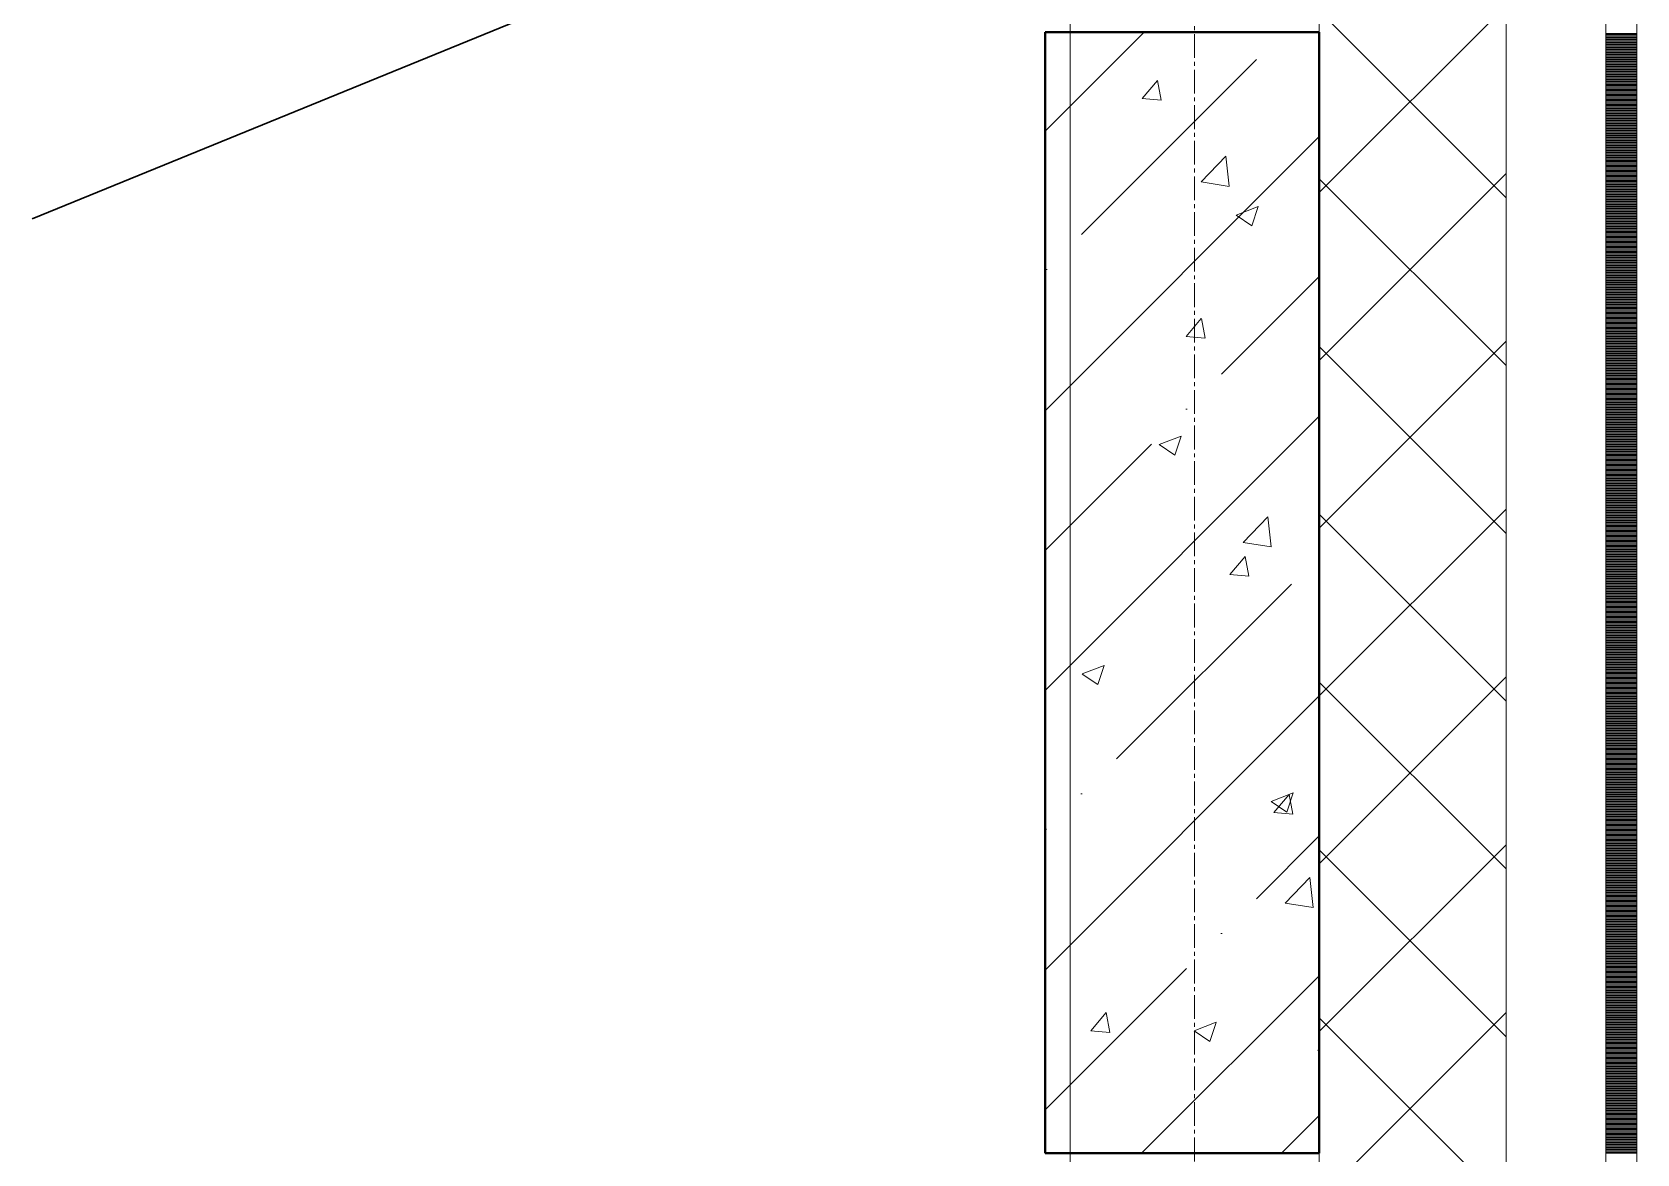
# Model space of a CAD drawing. Header units: millimetres. Extents: x -24360 to 609566, y -391049 to 148426.
# Drawn here: x 260712 to 262000, y -162300 to -161400 of the extents above; entities that cross this region are included whole.
import ezdxf

# ---------------------------------------------------------------- set-up
doc = ezdxf.new("R2010")
doc.units = ezdxf.units.MM
doc.linetypes.add('CENTER2', pattern=[28.575, 19.05, -3.175, 3.175, -3.175])
doc.linetypes.add('HIDDEN2', pattern=[4.7625, 3.175, -1.5875])
for name, color, linetype, lineweight in [('АР_Колонны', 70, 'Continuous', 30), ('АР_Стены ЖБ', 7, 'Continuous', 30), ('АР_Стены ПЕНОблок', 52, 'Continuous', 20), ('АР_Тонкая', 254, 'Continuous', 5), ('АР_Утеплитель', 31, 'Continuous', 0), ('АР_Штриховка', 8, 'Continuous', 0), ('осново', 7, 'Continuous', 30)]:
    doc.layers.add(name, color=color, linetype=linetype, lineweight=lineweight)
doc.layers.add('АР_Оси_РД_100', color=7, linetype='Continuous', lineweight=0, true_color=0x525252)

msp = doc.modelspace()

# ---------------------------------------------------------------- hatches: boundary and pattern name
at = {"layer": 'АР_Штриховка', "linetype": 'Continuous', "lineweight": 5, "true_color": 0x000000}
h = msp.add_hatch(dxfattribs=at)
h.set_pattern_fill('ANSI35', color=18, scale=25, style=0)
h.set_pattern_definition([(45, (241545, -219850), (-112.2532, 112.2532), []), (45, (241657.25, -219850), (-112.2532, 112.2532), [198.4375, -39.6875, 0, -39.6875])])
h.paths.add_polyline_path([(261525, -162300), (261745, -162300), (261745, -161400), (261525, -161400)], flags=0)

# ---------------------------------------------------------------- linework, layer by layer
at = {"layer": 'АР_Колонны', "color": 18, "linetype": 'HIDDEN2', "lineweight": 25, "true_color": 0x000000}
for p, q in [((261525, -161400), (261745, -161400)), ((261525, -162300), (261525, -161400)), ((261745, -161400), (261745, -162300)), ((261745, -162300), (261525, -162300))]:
    msp.add_line(p, q, dxfattribs=at)
at = {"layer": 'АР_Колонны', "color": 18, "linetype": 'Continuous', "lineweight": 30, "true_color": 0x000000}
for p, q in [((261745, -161400), (261525, -161400)), ((261525, -161400), (261525, -162300)), ((261745, -162300), (261745, -161400)), ((261525, -162300), (261745, -162300))]:
    msp.add_line(p, q, dxfattribs=at)
at = {"layer": 'АР_Оси_РД_100', "linetype": 'CENTER2'}
for q in [(261645, -155721.321), (261645, -158150)]:
    msp.add_line((261645, -167650), q, dxfattribs=at)
at = {"layer": 'АР_Стены ЖБ', "color": 18, "linetype": 'Continuous', "lineweight": 40, "true_color": 0x000000}
for p, q in [((261745, -161400), (261525, -161400)), ((261525, -161400), (261525, -162300)), ((261745, -162300), (261745, -161400)), ((261525, -162300), (261745, -162300))]:
    msp.add_line(p, q, dxfattribs=at)
at = {"layer": 'АР_Стены ПЕНОблок', "color": 18, "linetype": 'Continuous', "lineweight": 20, "true_color": 0x000000}
for p, q in [((261545, -158150), (261545, -168350)), ((261745, -168350), (261745, -158150))]:
    msp.add_line(p, q, dxfattribs=at)
at = {"layer": 'АР_Тонкая', "color": 18, "linetype": 'Continuous', "lineweight": 5, "true_color": 0x000000}
for p, q in [((261895, -158150), (261895, -168350)), ((261975, -168350), (261975, -158150)), ((261975, -158150), (261975, -168350)), ((262000, -168350), (262000, -158150))]:
    msp.add_line(p, q, dxfattribs=at)
at = {"layer": 'АР_Утеплитель', "color": 18, "linetype": 'Continuous', "lineweight": 0, "true_color": 0x000000}
for p, q in [((261745, -158150), (261745, -168350)), ((261895, -168350), (261895, -158150))]:
    msp.add_line(p, q, dxfattribs=at)
at = {"layer": 'АР_Штриховка', "color": 18, "linetype": 'Continuous', "lineweight": 0, "true_color": 0x000000}
for p, q in [((261745, -161528.813), (261895, -161378.813)), ((261895, -161532.956), (261745, -161382.956)), ((261975, -161401), (262000, -161401)), ((261975, -161402), (262000, -161402)), ((261975, -161403), (262000, -161403)), ((261975, -161404), (262000, -161404)), ((261975, -161405), (262000, -161405)), ((261975, -161406), (262000, -161406)), ((261975, -161407), (262000, -161407)), ((261975, -161408), (262000, -161408)), ((261975, -161409), (262000, -161409)), ((261975, -161410), (262000, -161410)), ((261975, -161411), (262000, -161411)), ((261975, -161412), (262000, -161412)), ((261975, -161413), (262000, -161413)), ((261975, -161414), (262000, -161414)), ((261975, -161415), (262000, -161415)), ((261975, -161416), (262000, -161416)), ((261975, -161417), (262000, -161417)), ((261975, -161418), (262000, -161418)), ((261975, -161419), (262000, -161419)), ((261975, -161420), (262000, -161420)), ((261975, -161421), (262000, -161421)), ((261975, -161422), (262000, -161422)), ((261975, -161423), (262000, -161423)), ((261975, -161424), (262000, -161424)), ((261975, -161425), (262000, -161425)), ((261975, -161426), (262000, -161426)), ((261975, -161427), (262000, -161427)), ((261975, -161428), (262000, -161428)), ((261975, -161429), (262000, -161429)), ((261975, -161430), (262000, -161430)), ((261975, -161431), (262000, -161431)), ((261975, -161432), (262000, -161432)), ((261975, -161433), (262000, -161433)), ((261975, -161434), (262000, -161434)), ((261975, -161435), (262000, -161435)), ((261602.868, -161453.332), (261615.113, -161438.739)), ((261618.132, -161454.647), (261615.195, -161438.725)), ((261975, -161436), (262000, -161436)), ((261975, -161437), (262000, -161437)), ((261975, -161438), (262000, -161438)), ((261975, -161439), (262000, -161439)), ((261975, -161440), (262000, -161440)), ((261975, -161441), (262000, -161441)), ((261975, -161442), (262000, -161442)), ((261975, -161443), (262000, -161443)), ((261975, -161444), (262000, -161444)), ((261975, -161445), (262000, -161445)), ((261975, -161446), (262000, -161446)), ((261975, -161447), (262000, -161447)), ((261975, -161448), (262000, -161448)), ((261602.868, -161453.333), (261618.05, -161454.662)), ((261975, -161449), (262000, -161449)), ((261975, -161450), (262000, -161450)), ((261975, -161451), (262000, -161451)), ((261975, -161452), (262000, -161452)), ((261975, -161453), (262000, -161453)), ((261975, -161454), (262000, -161454)), ((261975, -161455), (262000, -161455)), ((261975, -161456), (262000, -161456)), ((261975, -161457), (262000, -161457)), ((261975, -161458), (262000, -161458)), ((261975, -161459), (262000, -161459)), ((261975, -161460), (262000, -161460)), ((261975, -161461), (262000, -161461)), ((261975, -161462), (262000, -161462)), ((261975, -161463), (262000, -161463)), ((261975, -161464), (262000, -161464)), ((261975, -161465), (262000, -161465)), ((261975, -161466), (262000, -161466)), ((261975, -161467), (262000, -161467)), ((261975, -161468), (262000, -161468)), ((261975, -161469), (262000, -161469)), ((261975, -161470), (262000, -161470)), ((261975, -161471), (262000, -161471)), ((261975, -161472), (262000, -161472)), ((261975, -161473), (262000, -161473)), ((261975, -161474), (262000, -161474)), ((261975, -161475), (262000, -161475)), ((261975, -161476), (262000, -161476)), ((261975, -161477), (262000, -161477)), ((261975, -161478), (262000, -161478)), ((261975, -161479), (262000, -161479)), ((261975, -161480), (262000, -161480)), ((261975, -161481), (262000, -161481)), ((261975, -161482), (262000, -161482)), ((261975, -161483), (262000, -161483)), ((261975, -161484), (262000, -161484)), ((261975, -161485), (262000, -161485)), ((261975, -161486), (262000, -161486)), ((261975, -161487), (262000, -161487)), ((261650.203, -161520.289), (261669.987, -161499.67)), ((261672.816, -161523.79), (261670.01, -161499.668)), ((261975, -161488), (262000, -161488)), ((261975, -161489), (262000, -161489)), ((261975, -161490), (262000, -161490)), ((261975, -161491), (262000, -161491)), ((261975, -161492), (262000, -161492)), ((261975, -161493), (262000, -161493)), ((261975, -161494), (262000, -161494)), ((261975, -161495), (262000, -161495)), ((261975, -161496), (262000, -161496)), ((261975, -161497), (262000, -161497)), ((261975, -161498), (262000, -161498)), ((261975, -161499), (262000, -161499)), ((261975, -161500), (262000, -161500)), ((261975, -161501), (262000, -161501)), ((261975, -161502), (262000, -161502)), ((261975, -161503), (262000, -161503)), ((261975, -161504), (262000, -161504)), ((261975, -161505), (262000, -161505)), ((261975, -161506), (262000, -161506)), ((261975, -161507), (262000, -161507)), ((261975, -161508), (262000, -161508)), ((261975, -161509), (262000, -161509)), ((261975, -161510), (262000, -161510)), ((261975, -161511), (262000, -161511)), ((261975, -161512), (262000, -161512)), ((261975, -161513), (262000, -161513)), ((261650.22, -161520.325), (261672.81, -161523.829)), ((261745, -161663.517), (261895, -161513.517)), ((261895, -161667.66), (261745, -161517.66)), ((261975, -161514), (262000, -161514)), ((261975, -161515), (262000, -161515)), ((261975, -161516), (262000, -161516)), ((261975, -161517), (262000, -161517)), ((261975, -161518), (262000, -161518)), ((261975, -161519), (262000, -161519)), ((261975, -161520), (262000, -161520)), ((261975, -161521), (262000, -161521)), ((261975, -161522), (262000, -161522)), ((261975, -161523), (262000, -161523)), ((261975, -161524), (262000, -161524)), ((261975, -161525), (262000, -161525)), ((261975, -161526), (262000, -161526)), ((261975, -161527), (262000, -161527)), ((261975, -161528), (262000, -161528)), ((261975, -161529), (262000, -161529)), ((261975, -161530), (262000, -161530)), ((261975, -161531), (262000, -161531)), ((261975, -161532), (262000, -161532)), ((261975, -161533), (262000, -161533)), ((261975, -161534), (262000, -161534)), ((261975, -161535), (262000, -161535)), ((261975, -161536), (262000, -161536)), ((261975, -161537), (262000, -161537)), ((261975, -161538), (262000, -161538)), ((261678.288, -161546.922), (261690.923, -161555.444)), ((261678.309, -161546.876), (261696.094, -161540.049)), ((261690.927, -161555.446), (261696.077, -161540.097)), ((261975, -161539), (262000, -161539)), ((261975, -161540), (262000, -161540)), ((261975, -161541), (262000, -161541)), ((261975, -161542), (262000, -161542)), ((261975, -161543), (262000, -161543)), ((261975, -161544), (262000, -161544)), ((261975, -161545), (262000, -161545)), ((261975, -161546), (262000, -161546)), ((261975, -161547), (262000, -161547)), ((261975, -161548), (262000, -161548)), ((261975, -161549), (262000, -161549)), ((261975, -161550), (262000, -161550)), ((261975, -161551), (262000, -161551)), ((261975, -161552), (262000, -161552)), ((261975, -161553), (262000, -161553)), ((261975, -161554), (262000, -161554)), ((261975, -161555), (262000, -161555)), ((261975, -161556), (262000, -161556)), ((261975, -161557), (262000, -161557)), ((261975, -161558), (262000, -161558)), ((261975, -161559), (262000, -161559)), ((261975, -161560), (262000, -161560)), ((261975, -161561), (262000, -161561)), ((261975, -161562), (262000, -161562)), ((261975, -161563), (262000, -161563)), ((261975, -161564), (262000, -161564)), ((261975, -161565), (262000, -161565)), ((261975, -161566), (262000, -161566)), ((261975, -161567), (262000, -161567)), ((261975, -161568), (262000, -161568)), ((261975, -161569), (262000, -161569)), ((261975, -161570), (262000, -161570)), ((261975, -161571), (262000, -161571)), ((261975, -161572), (262000, -161572)), ((261975, -161573), (262000, -161573)), ((261975, -161574), (262000, -161574)), ((261975, -161575), (262000, -161575)), ((261975, -161576), (262000, -161576)), ((261975, -161577), (262000, -161577)), ((261975, -161578), (262000, -161578)), ((261975, -161579), (262000, -161579)), ((261975, -161580), (262000, -161580)), ((261975, -161581), (262000, -161581)), ((261975, -161582), (262000, -161582)), ((261975, -161583), (262000, -161583)), ((261975, -161584), (262000, -161584)), ((261975, -161585), (262000, -161585)), ((261975, -161586), (262000, -161586)), ((261975, -161587), (262000, -161587)), ((261975, -161588), (262000, -161588)), ((261975, -161589), (262000, -161589)), ((261975, -161590), (262000, -161590)), ((261975, -161591), (262000, -161591)), ((261975, -161592), (262000, -161592)), ((261975, -161593), (262000, -161593)), ((261975, -161594), (262000, -161594)), ((261975, -161595), (262000, -161595)), ((261975, -161596), (262000, -161596)), ((261975, -161597), (262000, -161597)), ((261975, -161598), (262000, -161598)), ((261975, -161599), (262000, -161599)), ((261975, -161600), (262000, -161600)), ((261975, -161601), (262000, -161601)), ((261975, -161602), (262000, -161602)), ((261975, -161603), (262000, -161603)), ((261975, -161604), (262000, -161604)), ((261975, -161605), (262000, -161605)), ((261975, -161606), (262000, -161606)), ((261975, -161607), (262000, -161607)), ((261975, -161608), (262000, -161608)), ((261975, -161609), (262000, -161609)), ((261975, -161610), (262000, -161610)), ((261975, -161611), (262000, -161611)), ((261975, -161612), (262000, -161612)), ((261975, -161613), (262000, -161613)), ((261975, -161614), (262000, -161614)), ((261975, -161615), (262000, -161615)), ((261975, -161616), (262000, -161616)), ((261975, -161617), (262000, -161617)), ((261975, -161618), (262000, -161618)), ((261975, -161619), (262000, -161619)), ((261975, -161620), (262000, -161620)), ((261975, -161621), (262000, -161621)), ((261975, -161622), (262000, -161622)), ((261975, -161623), (262000, -161623)), ((261975, -161624), (262000, -161624)), ((261975, -161625), (262000, -161625)), ((261975, -161626), (262000, -161626)), ((261975, -161627), (262000, -161627)), ((261975, -161628), (262000, -161628)), ((261975, -161629), (262000, -161629)), ((261638.112, -161644.389), (261650.357, -161629.796)), ((261653.375, -161645.704), (261650.438, -161629.782)), ((261975, -161630), (262000, -161630)), ((261975, -161631), (262000, -161631)), ((261975, -161632), (262000, -161632)), ((261975, -161633), (262000, -161633)), ((261975, -161634), (262000, -161634)), ((261975, -161635), (262000, -161635)), ((261975, -161636), (262000, -161636)), ((261975, -161637), (262000, -161637)), ((261975, -161638), (262000, -161638)), ((261975, -161639), (262000, -161639)), ((261975, -161640), (262000, -161640)), ((261975, -161641), (262000, -161641)), ((261638.112, -161644.39), (261653.294, -161645.719)), ((261745, -161798.22), (261895, -161648.22)), ((261895, -161802.364), (261745, -161652.364)), ((261975, -161642), (262000, -161642)), ((261975, -161643), (262000, -161643)), ((261975, -161644), (262000, -161644)), ((261975, -161645), (262000, -161645)), ((261975, -161646), (262000, -161646)), ((261975, -161647), (262000, -161647)), ((261975, -161648), (262000, -161648)), ((261975, -161649), (262000, -161649)), ((261975, -161650), (262000, -161650)), ((261975, -161651), (262000, -161651)), ((261975, -161652), (262000, -161652)), ((261975, -161653), (262000, -161653)), ((261975, -161654), (262000, -161654)), ((261975, -161655), (262000, -161655)), ((261975, -161656), (262000, -161656)), ((261975, -161657), (262000, -161657)), ((261975, -161658), (262000, -161658)), ((261975, -161659), (262000, -161659)), ((261975, -161660), (262000, -161660)), ((261975, -161661), (262000, -161661)), ((261975, -161662), (262000, -161662)), ((261975, -161663), (262000, -161663)), ((261975, -161664), (262000, -161664)), ((261975, -161665), (262000, -161665)), ((261975, -161666), (262000, -161666)), ((261975, -161667), (262000, -161667)), ((261975, -161668), (262000, -161668)), ((261975, -161669), (262000, -161669)), ((261975, -161670), (262000, -161670)), ((261975, -161671), (262000, -161671)), ((261975, -161672), (262000, -161672)), ((261975, -161673), (262000, -161673)), ((261975, -161674), (262000, -161674)), ((261975, -161675), (262000, -161675)), ((261975, -161676), (262000, -161676)), ((261975, -161677), (262000, -161677)), ((261975, -161678), (262000, -161678)), ((261975, -161679), (262000, -161679)), ((261975, -161680), (262000, -161680)), ((261975, -161681), (262000, -161681)), ((261975, -161682), (262000, -161682)), ((261975, -161683), (262000, -161683)), ((261975, -161684), (262000, -161684)), ((261975, -161685), (262000, -161685)), ((261975, -161686), (262000, -161686)), ((261975, -161687), (262000, -161687)), ((261975, -161688), (262000, -161688)), ((261975, -161689), (262000, -161689)), ((261975, -161690), (262000, -161690)), ((261975, -161691), (262000, -161691)), ((261975, -161692), (262000, -161692)), ((261975, -161693), (262000, -161693)), ((261975, -161694), (262000, -161694)), ((261975, -161695), (262000, -161695)), ((261975, -161696), (262000, -161696)), ((261975, -161697), (262000, -161697)), ((261975, -161698), (262000, -161698)), ((261975, -161699), (262000, -161699)), ((261975, -161700), (262000, -161700)), ((261975, -161701), (262000, -161701)), ((261975, -161702), (262000, -161702)), ((261975, -161703), (262000, -161703)), ((261975, -161704), (262000, -161704)), ((261975, -161705), (262000, -161705)), ((261975, -161706), (262000, -161706)), ((261975, -161707), (262000, -161707)), ((261975, -161708), (262000, -161708)), ((261975, -161709), (262000, -161709)), ((261975, -161710), (262000, -161710)), ((261975, -161711), (262000, -161711)), ((261975, -161712), (262000, -161712)), ((261975, -161713), (262000, -161713)), ((261975, -161714), (262000, -161714)), ((261975, -161715), (262000, -161715)), ((261975, -161716), (262000, -161716)), ((261975, -161717), (262000, -161717)), ((261975, -161718), (262000, -161718)), ((261975, -161719), (262000, -161719)), ((261616.486, -161731.11), (261629.121, -161739.632)), ((261616.507, -161731.064), (261634.292, -161724.237)), ((261629.125, -161739.634), (261634.275, -161724.285)), ((261975, -161720), (262000, -161720)), ((261975, -161721), (262000, -161721)), ((261975, -161722), (262000, -161722)), ((261975, -161723), (262000, -161723)), ((261975, -161724), (262000, -161724)), ((261975, -161725), (262000, -161725)), ((261975, -161726), (262000, -161726)), ((261975, -161727), (262000, -161727)), ((261975, -161728), (262000, -161728)), ((261975, -161729), (262000, -161729)), ((261975, -161730), (262000, -161730)), ((261975, -161731), (262000, -161731)), ((261975, -161732), (262000, -161732)), ((261975, -161733), (262000, -161733)), ((261975, -161734), (262000, -161734)), ((261975, -161735), (262000, -161735)), ((261975, -161736), (262000, -161736)), ((261975, -161737), (262000, -161737)), ((261975, -161738), (262000, -161738)), ((261975, -161739), (262000, -161739)), ((261975, -161740), (262000, -161740)), ((261975, -161741), (262000, -161741)), ((261975, -161742), (262000, -161742)), ((261975, -161743), (262000, -161743)), ((261975, -161744), (262000, -161744)), ((261975, -161745), (262000, -161745)), ((261975, -161746), (262000, -161746)), ((261975, -161747), (262000, -161747)), ((261975, -161748), (262000, -161748)), ((261975, -161749), (262000, -161749)), ((261975, -161750), (262000, -161750)), ((261975, -161751), (262000, -161751)), ((261975, -161752), (262000, -161752)), ((261975, -161753), (262000, -161753)), ((261975, -161754), (262000, -161754)), ((261975, -161755), (262000, -161755)), ((261975, -161756), (262000, -161756)), ((261975, -161757), (262000, -161757)), ((261975, -161758), (262000, -161758)), ((261975, -161759), (262000, -161759)), ((261975, -161760), (262000, -161760)), ((261975, -161761), (262000, -161761)), ((261975, -161762), (262000, -161762)), ((261975, -161763), (262000, -161763)), ((261975, -161764), (262000, -161764)), ((261975, -161765), (262000, -161765)), ((261975, -161766), (262000, -161766)), ((261975, -161767), (262000, -161767)), ((261975, -161768), (262000, -161768)), ((261975, -161769), (262000, -161769)), ((261975, -161770), (262000, -161770)), ((261745, -161932.924), (261895, -161782.924)), ((261975, -161771), (262000, -161771)), ((261975, -161772), (262000, -161772)), ((261975, -161773), (262000, -161773)), ((261975, -161774), (262000, -161774)), ((261975, -161775), (262000, -161775)), ((261975, -161776), (262000, -161776)), ((261975, -161777), (262000, -161777)), ((261975, -161778), (262000, -161778)), ((261975, -161779), (262000, -161779)), ((261975, -161780), (262000, -161780)), ((261975, -161781), (262000, -161781)), ((261975, -161782), (262000, -161782)), ((261975, -161783), (262000, -161783)), ((261683.878, -161809.758), (261703.662, -161789.139)), ((261706.491, -161813.259), (261703.685, -161789.136)), ((261895, -161937.068), (261745, -161787.068)), ((261975, -161784), (262000, -161784)), ((261975, -161785), (262000, -161785)), ((261975, -161786), (262000, -161786)), ((261975, -161787), (262000, -161787)), ((261975, -161788), (262000, -161788)), ((261975, -161789), (262000, -161789)), ((261975, -161790), (262000, -161790)), ((261975, -161791), (262000, -161791)), ((261975, -161792), (262000, -161792)), ((261975, -161793), (262000, -161793)), ((261975, -161794), (262000, -161794)), ((261975, -161795), (262000, -161795)), ((261975, -161796), (262000, -161796)), ((261975, -161797), (262000, -161797)), ((261975, -161798), (262000, -161798)), ((261975, -161799), (262000, -161799)), ((261975, -161800), (262000, -161800)), ((261975, -161801), (262000, -161801)), ((261975, -161802), (262000, -161802)), ((261975, -161803), (262000, -161803)), ((261975, -161804), (262000, -161804)), ((261975, -161805), (262000, -161805)), ((261975, -161806), (262000, -161806)), ((261975, -161807), (262000, -161807)), ((261975, -161808), (262000, -161808)), ((261975, -161809), (262000, -161809)), ((261673.355, -161835.446), (261685.6, -161820.853)), ((261683.895, -161809.793), (261706.485, -161813.297)), ((261688.618, -161836.76), (261685.681, -161820.839)), ((261975, -161810), (262000, -161810)), ((261975, -161811), (262000, -161811)), ((261975, -161812), (262000, -161812)), ((261975, -161813), (262000, -161813)), ((261975, -161814), (262000, -161814)), ((261975, -161815), (262000, -161815)), ((261975, -161816), (262000, -161816)), ((261975, -161817), (262000, -161817)), ((261975, -161818), (262000, -161818)), ((261975, -161819), (262000, -161819)), ((261975, -161820), (262000, -161820)), ((261975, -161821), (262000, -161821)), ((261975, -161822), (262000, -161822)), ((261975, -161823), (262000, -161823)), ((261975, -161824), (262000, -161824)), ((261975, -161825), (262000, -161825)), ((261975, -161826), (262000, -161826)), ((261975, -161827), (262000, -161827)), ((261975, -161828), (262000, -161828)), ((261975, -161829), (262000, -161829)), ((261975, -161830), (262000, -161830)), ((261975, -161831), (262000, -161831)), ((261975, -161832), (262000, -161832)), ((261975, -161833), (262000, -161833)), ((261975, -161834), (262000, -161834)), ((261975, -161835), (262000, -161835)), ((261673.355, -161835.447), (261688.537, -161836.775)), ((261975, -161836), (262000, -161836)), ((261975, -161837), (262000, -161837)), ((261975, -161838), (262000, -161838)), ((261975, -161839), (262000, -161839)), ((261975, -161840), (262000, -161840)), ((261975, -161841), (262000, -161841)), ((261975, -161842), (262000, -161842)), ((261975, -161843), (262000, -161843)), ((261975, -161844), (262000, -161844)), ((261975, -161845), (262000, -161845)), ((261975, -161846), (262000, -161846)), ((261975, -161847), (262000, -161847)), ((261975, -161848), (262000, -161848)), ((261975, -161849), (262000, -161849)), ((261975, -161850), (262000, -161850)), ((261975, -161851), (262000, -161851)), ((261975, -161852), (262000, -161852)), ((261975, -161853), (262000, -161853)), ((261975, -161854), (262000, -161854)), ((261975, -161855), (262000, -161855)), ((261975, -161856), (262000, -161856)), ((261975, -161857), (262000, -161857)), ((261975, -161858), (262000, -161858)), ((261975, -161859), (262000, -161859)), ((261975, -161860), (262000, -161860)), ((261975, -161861), (262000, -161861)), ((261975, -161862), (262000, -161862)), ((261975, -161863), (262000, -161863)), ((261975, -161864), (262000, -161864)), ((261975, -161865), (262000, -161865)), ((261975, -161866), (262000, -161866)), ((261975, -161867), (262000, -161867)), ((261975, -161868), (262000, -161868)), ((261975, -161869), (262000, -161869)), ((261975, -161870), (262000, -161870)), ((261975, -161871), (262000, -161871)), ((261975, -161872), (262000, -161872)), ((261975, -161873), (262000, -161873)), ((261975, -161874), (262000, -161874)), ((261975, -161875), (262000, -161875)), ((261975, -161876), (262000, -161876)), ((261975, -161877), (262000, -161877)), ((261975, -161878), (262000, -161878)), ((261975, -161879), (262000, -161879)), ((261975, -161880), (262000, -161880)), ((261975, -161881), (262000, -161881)), ((261975, -161882), (262000, -161882)), ((261975, -161883), (262000, -161883)), ((261975, -161884), (262000, -161884)), ((261975, -161885), (262000, -161885)), ((261975, -161886), (262000, -161886)), ((261975, -161887), (262000, -161887)), ((261975, -161888), (262000, -161888)), ((261975, -161889), (262000, -161889)), ((261975, -161890), (262000, -161890)), ((261975, -161891), (262000, -161891)), ((261975, -161892), (262000, -161892)), ((261975, -161893), (262000, -161893)), ((261975, -161894), (262000, -161894)), ((261975, -161895), (262000, -161895)), ((261975, -161896), (262000, -161896)), ((261975, -161897), (262000, -161897)), ((261975, -161898), (262000, -161898)), ((261975, -161899), (262000, -161899)), ((261554.705, -161915.252), (261572.49, -161908.425)), ((261567.323, -161923.822), (261572.473, -161908.473)), ((261975, -161900), (262000, -161900)), ((261975, -161901), (262000, -161901)), ((261975, -161902), (262000, -161902)), ((261975, -161903), (262000, -161903)), ((261975, -161904), (262000, -161904)), ((261975, -161905), (262000, -161905)), ((261975, -161906), (262000, -161906)), ((261975, -161907), (262000, -161907)), ((261975, -161908), (262000, -161908)), ((261975, -161909), (262000, -161909)), ((261975, -161910), (262000, -161910)), ((261975, -161911), (262000, -161911)), ((261975, -161912), (262000, -161912)), ((261554.684, -161915.298), (261567.319, -161923.82)), ((261745, -162067.628), (261895, -161917.628)), ((261895, -162071.772), (261745, -161921.772)), ((261975, -161913), (262000, -161913)), ((261975, -161914), (262000, -161914)), ((261975, -161915), (262000, -161915)), ((261975, -161916), (262000, -161916)), ((261975, -161917), (262000, -161917)), ((261975, -161918), (262000, -161918)), ((261975, -161919), (262000, -161919)), ((261975, -161920), (262000, -161920)), ((261975, -161921), (262000, -161921)), ((261975, -161922), (262000, -161922)), ((261975, -161923), (262000, -161923)), ((261975, -161924), (262000, -161924)), ((261975, -161925), (262000, -161925)), ((261975, -161926), (262000, -161926)), ((261975, -161927), (262000, -161927)), ((261975, -161928), (262000, -161928)), ((261975, -161929), (262000, -161929)), ((261975, -161930), (262000, -161930)), ((261975, -161931), (262000, -161931)), ((261975, -161932), (262000, -161932)), ((261975, -161933), (262000, -161933)), ((261975, -161934), (262000, -161934)), ((261975, -161935), (262000, -161935)), ((261975, -161936), (262000, -161936)), ((261975, -161937), (262000, -161937)), ((261975, -161938), (262000, -161938)), ((261975, -161939), (262000, -161939)), ((261975, -161940), (262000, -161940)), ((261975, -161941), (262000, -161941)), ((261975, -161942), (262000, -161942)), ((261975, -161943), (262000, -161943)), ((261975, -161944), (262000, -161944)), ((261975, -161945), (262000, -161945)), ((261975, -161946), (262000, -161946)), ((261975, -161947), (262000, -161947)), ((261975, -161948), (262000, -161948)), ((261975, -161949), (262000, -161949)), ((261975, -161950), (262000, -161950)), ((261975, -161951), (262000, -161951)), ((261975, -161952), (262000, -161952)), ((261975, -161953), (262000, -161953)), ((261975, -161954), (262000, -161954)), ((261975, -161955), (262000, -161955)), ((261975, -161956), (262000, -161956)), ((261975, -161957), (262000, -161957)), ((261975, -161958), (262000, -161958)), ((261975, -161959), (262000, -161959)), ((261975, -161960), (262000, -161960)), ((261975, -161961), (262000, -161961)), ((261975, -161962), (262000, -161962)), ((261975, -161963), (262000, -161963)), ((261975, -161964), (262000, -161964)), ((261975, -161965), (262000, -161965)), ((261975, -161966), (262000, -161966)), ((261975, -161967), (262000, -161967)), ((261975, -161968), (262000, -161968)), ((261975, -161969), (262000, -161969)), ((261975, -161970), (262000, -161970)), ((261975, -161971), (262000, -161971)), ((261975, -161972), (262000, -161972)), ((261975, -161973), (262000, -161973)), ((261975, -161974), (262000, -161974)), ((261975, -161975), (262000, -161975)), ((261975, -161976), (262000, -161976)), ((261975, -161977), (262000, -161977)), ((261975, -161978), (262000, -161978)), ((261975, -161979), (262000, -161979)), ((261975, -161980), (262000, -161980)), ((261975, -161981), (262000, -161981)), ((261975, -161982), (262000, -161982)), ((261975, -161983), (262000, -161983)), ((261975, -161984), (262000, -161984)), ((261975, -161985), (262000, -161985)), ((261975, -161986), (262000, -161986)), ((261975, -161987), (262000, -161987)), ((261975, -161988), (262000, -161988)), ((261975, -161989), (262000, -161989)), ((261975, -161990), (262000, -161990)), ((261975, -161991), (262000, -161991)), ((261975, -161992), (262000, -161992)), ((261975, -161993), (262000, -161993)), ((261975, -161994), (262000, -161994)), ((261975, -161995), (262000, -161995)), ((261975, -161996), (262000, -161996)), ((261975, -161997), (262000, -161997)), ((261975, -161998), (262000, -161998)), ((261975, -161999), (262000, -161999)), ((261975, -162000), (262000, -162000)), ((261975, -162001), (262000, -162001)), ((261975, -162002), (262000, -162002)), ((261706.319, -162017.517), (261724.104, -162010.691)), ((261708.598, -162026.503), (261720.844, -162011.91)), ((261718.938, -162026.087), (261724.088, -162010.738)), ((261723.861, -162027.817), (261720.924, -162011.896)), ((261975, -162003), (262000, -162003)), ((261975, -162004), (262000, -162004)), ((261975, -162005), (262000, -162005)), ((261975, -162006), (262000, -162006)), ((261975, -162007), (262000, -162007)), ((261975, -162008), (262000, -162008)), ((261975, -162009), (262000, -162009)), ((261975, -162010), (262000, -162010)), ((261975, -162011), (262000, -162011)), ((261975, -162012), (262000, -162012)), ((261975, -162013), (262000, -162013)), ((261975, -162014), (262000, -162014)), ((261975, -162015), (262000, -162015)), ((261706.299, -162017.563), (261718.933, -162026.086)), ((261708.598, -162026.504), (261723.78, -162027.832)), ((261975, -162016), (262000, -162016)), ((261975, -162017), (262000, -162017)), ((261975, -162018), (262000, -162018)), ((261975, -162019), (262000, -162019)), ((261975, -162020), (262000, -162020)), ((261975, -162021), (262000, -162021)), ((261975, -162022), (262000, -162022)), ((261975, -162023), (262000, -162023)), ((261975, -162024), (262000, -162024)), ((261975, -162025), (262000, -162025)), ((261975, -162026), (262000, -162026)), ((261975, -162027), (262000, -162027)), ((261975, -162028), (262000, -162028)), ((261975, -162029), (262000, -162029)), ((261975, -162030), (262000, -162030)), ((261975, -162031), (262000, -162031)), ((261975, -162032), (262000, -162032)), ((261975, -162033), (262000, -162033)), ((261975, -162034), (262000, -162034)), ((261975, -162035), (262000, -162035)), ((261975, -162036), (262000, -162036)), ((261975, -162037), (262000, -162037)), ((261975, -162038), (262000, -162038)), ((261975, -162039), (262000, -162039)), ((261975, -162040), (262000, -162040)), ((261975, -162041), (262000, -162041)), ((261745, -162202.332), (261895, -162052.332)), ((261975, -162042), (262000, -162042)), ((261975, -162043), (262000, -162043)), ((261975, -162044), (262000, -162044)), ((261975, -162045), (262000, -162045)), ((261975, -162046), (262000, -162046)), ((261975, -162047), (262000, -162047)), ((261975, -162048), (262000, -162048)), ((261975, -162049), (262000, -162049)), ((261975, -162050), (262000, -162050)), ((261975, -162051), (262000, -162051)), ((261975, -162052), (262000, -162052)), ((261975, -162053), (262000, -162053)), ((261975, -162054), (262000, -162054)), ((261895, -162206.476), (261745, -162056.476)), ((261975, -162055), (262000, -162055)), ((261975, -162056), (262000, -162056)), ((261975, -162057), (262000, -162057)), ((261975, -162058), (262000, -162058)), ((261975, -162059), (262000, -162059)), ((261975, -162060), (262000, -162060)), ((261975, -162061), (262000, -162061)), ((261975, -162062), (262000, -162062)), ((261975, -162063), (262000, -162063)), ((261975, -162064), (262000, -162064)), ((261975, -162065), (262000, -162065)), ((261975, -162066), (262000, -162066)), ((261975, -162067), (262000, -162067)), ((261717.553, -162099.226), (261737.337, -162078.607)), ((261740.166, -162102.727), (261737.359, -162078.605)), ((261975, -162068), (262000, -162068)), ((261975, -162069), (262000, -162069)), ((261975, -162070), (262000, -162070)), ((261975, -162071), (262000, -162071)), ((261975, -162072), (262000, -162072)), ((261975, -162073), (262000, -162073)), ((261975, -162074), (262000, -162074)), ((261975, -162075), (262000, -162075)), ((261975, -162076), (262000, -162076)), ((261975, -162077), (262000, -162077)), ((261975, -162078), (262000, -162078)), ((261975, -162079), (262000, -162079)), ((261975, -162080), (262000, -162080)), ((261975, -162081), (262000, -162081)), ((261975, -162082), (262000, -162082)), ((261975, -162083), (262000, -162083)), ((261975, -162084), (262000, -162084)), ((261975, -162085), (262000, -162085)), ((261975, -162086), (262000, -162086)), ((261975, -162087), (262000, -162087)), ((261975, -162088), (262000, -162088)), ((261975, -162089), (262000, -162089)), ((261975, -162090), (262000, -162090)), ((261975, -162091), (262000, -162091)), ((261975, -162092), (262000, -162092)), ((261717.57, -162099.262), (261740.16, -162102.765)), ((261975, -162093), (262000, -162093)), ((261975, -162094), (262000, -162094)), ((261975, -162095), (262000, -162095)), ((261975, -162096), (262000, -162096)), ((261975, -162097), (262000, -162097)), ((261975, -162098), (262000, -162098)), ((261975, -162099), (262000, -162099)), ((261975, -162100), (262000, -162100)), ((261975, -162101), (262000, -162101)), ((261975, -162102), (262000, -162102)), ((261975, -162103), (262000, -162103)), ((261975, -162104), (262000, -162104)), ((261975, -162105), (262000, -162105)), ((261975, -162106), (262000, -162106)), ((261975, -162107), (262000, -162107)), ((261975, -162108), (262000, -162108)), ((261975, -162109), (262000, -162109)), ((261975, -162110), (262000, -162110)), ((261975, -162111), (262000, -162111)), ((261975, -162112), (262000, -162112)), ((261975, -162113), (262000, -162113)), ((261975, -162114), (262000, -162114)), ((261975, -162115), (262000, -162115)), ((261975, -162116), (262000, -162116)), ((261975, -162117), (262000, -162117)), ((261975, -162118), (262000, -162118)), ((261975, -162119), (262000, -162119)), ((261975, -162120), (262000, -162120)), ((261975, -162121), (262000, -162121)), ((261975, -162122), (262000, -162122)), ((261975, -162123), (262000, -162123)), ((261975, -162124), (262000, -162124)), ((261975, -162125), (262000, -162125)), ((261975, -162126), (262000, -162126)), ((261975, -162127), (262000, -162127)), ((261975, -162128), (262000, -162128)), ((261975, -162129), (262000, -162129)), ((261975, -162130), (262000, -162130)), ((261975, -162131), (262000, -162131)), ((261975, -162132), (262000, -162132)), ((261975, -162133), (262000, -162133)), ((261975, -162134), (262000, -162134)), ((261975, -162135), (262000, -162135)), ((261975, -162136), (262000, -162136)), ((261975, -162137), (262000, -162137)), ((261975, -162138), (262000, -162138)), ((261975, -162139), (262000, -162139)), ((261975, -162140), (262000, -162140)), ((261975, -162141), (262000, -162141)), ((261975, -162142), (262000, -162142)), ((261975, -162143), (262000, -162143)), ((261975, -162144), (262000, -162144)), ((261975, -162145), (262000, -162145)), ((261975, -162146), (262000, -162146)), ((261975, -162147), (262000, -162147)), ((261975, -162148), (262000, -162148)), ((261975, -162149), (262000, -162149)), ((261975, -162150), (262000, -162150)), ((261975, -162151), (262000, -162151)), ((261975, -162152), (262000, -162152)), ((261975, -162153), (262000, -162153)), ((261975, -162154), (262000, -162154)), ((261975, -162155), (262000, -162155)), ((261975, -162156), (262000, -162156)), ((261975, -162157), (262000, -162157)), ((261975, -162158), (262000, -162158)), ((261975, -162159), (262000, -162159)), ((261975, -162160), (262000, -162160)), ((261975, -162161), (262000, -162161)), ((261975, -162162), (262000, -162162)), ((261975, -162163), (262000, -162163)), ((261975, -162164), (262000, -162164)), ((261975, -162165), (262000, -162165)), ((261975, -162166), (262000, -162166)), ((261975, -162167), (262000, -162167)), ((261975, -162168), (262000, -162168)), ((261975, -162169), (262000, -162169)), ((261975, -162170), (262000, -162170)), ((261975, -162171), (262000, -162171)), ((261975, -162172), (262000, -162172)), ((261975, -162173), (262000, -162173)), ((261975, -162174), (262000, -162174)), ((261975, -162175), (262000, -162175)), ((261975, -162176), (262000, -162176)), ((261975, -162177), (262000, -162177)), ((261975, -162178), (262000, -162178)), ((261975, -162179), (262000, -162179)), ((261975, -162180), (262000, -162180)), ((261975, -162181), (262000, -162181)), ((261975, -162182), (262000, -162182)), ((261561.657, -162201.62), (261573.902, -162187.027)), ((261576.92, -162202.935), (261573.983, -162187.014)), ((261644.517, -162201.706), (261662.302, -162194.879)), ((261657.136, -162210.275), (261662.286, -162194.926)), ((261745, -162337.036), (261895, -162187.036)), ((261895, -162341.179), (261745, -162191.179)), ((261975, -162183), (262000, -162183)), ((261975, -162184), (262000, -162184)), ((261975, -162185), (262000, -162185)), ((261975, -162186), (262000, -162186)), ((261975, -162187), (262000, -162187)), ((261975, -162188), (262000, -162188)), ((261975, -162189), (262000, -162189)), ((261975, -162190), (262000, -162190)), ((261975, -162191), (262000, -162191)), ((261975, -162192), (262000, -162192)), ((261975, -162193), (262000, -162193)), ((261975, -162194), (262000, -162194)), ((261975, -162195), (262000, -162195)), ((261561.657, -162201.622), (261576.839, -162202.95)), ((261644.496, -162201.751), (261657.131, -162210.273)), ((261975, -162196), (262000, -162196)), ((261975, -162197), (262000, -162197)), ((261975, -162198), (262000, -162198)), ((261975, -162199), (262000, -162199)), ((261975, -162200), (262000, -162200)), ((261975, -162201), (262000, -162201)), ((261975, -162202), (262000, -162202)), ((261975, -162203), (262000, -162203)), ((261975, -162204), (262000, -162204)), ((261975, -162205), (262000, -162205)), ((261975, -162206), (262000, -162206)), ((261975, -162207), (262000, -162207)), ((261975, -162208), (262000, -162208)), ((261743.842, -162217.56), (261745, -162216.179)), ((261743.842, -162217.561), (261745, -162217.662)), ((261975, -162209), (262000, -162209)), ((261975, -162210), (262000, -162210)), ((261975, -162211), (262000, -162211)), ((261975, -162212), (262000, -162212)), ((261975, -162213), (262000, -162213)), ((261975, -162214), (262000, -162214)), ((261975, -162215), (262000, -162215)), ((261975, -162216), (262000, -162216)), ((261975, -162217), (262000, -162217)), ((261975, -162218), (262000, -162218)), ((261975, -162219), (262000, -162219)), ((261975, -162220), (262000, -162220)), ((261975, -162221), (262000, -162221)), ((261975, -162222), (262000, -162222)), ((261975, -162223), (262000, -162223)), ((261975, -162224), (262000, -162224)), ((261975, -162225), (262000, -162225)), ((261975, -162226), (262000, -162226)), ((261975, -162227), (262000, -162227)), ((261975, -162228), (262000, -162228)), ((261975, -162229), (262000, -162229)), ((261975, -162230), (262000, -162230)), ((261975, -162231), (262000, -162231)), ((261975, -162232), (262000, -162232)), ((261975, -162233), (262000, -162233)), ((261975, -162234), (262000, -162234)), ((261975, -162235), (262000, -162235)), ((261975, -162236), (262000, -162236)), ((261975, -162237), (262000, -162237)), ((261975, -162238), (262000, -162238)), ((261975, -162239), (262000, -162239)), ((261975, -162240), (262000, -162240)), ((261975, -162241), (262000, -162241)), ((261975, -162242), (262000, -162242)), ((261975, -162243), (262000, -162243)), ((261975, -162244), (262000, -162244)), ((261975, -162245), (262000, -162245)), ((261975, -162246), (262000, -162246)), ((261975, -162247), (262000, -162247)), ((261975, -162248), (262000, -162248)), ((261975, -162249), (262000, -162249)), ((261975, -162250), (262000, -162250)), ((261975, -162251), (262000, -162251)), ((261975, -162252), (262000, -162252)), ((261975, -162253), (262000, -162253)), ((261975, -162254), (262000, -162254)), ((261975, -162255), (262000, -162255)), ((261975, -162256), (262000, -162256)), ((261975, -162257), (262000, -162257)), ((261975, -162258), (262000, -162258)), ((261975, -162259), (262000, -162259)), ((261975, -162260), (262000, -162260)), ((261975, -162261), (262000, -162261)), ((261975, -162262), (262000, -162262)), ((261975, -162263), (262000, -162263)), ((261975, -162264), (262000, -162264)), ((261975, -162265), (262000, -162265)), ((261975, -162266), (262000, -162266)), ((261975, -162267), (262000, -162267)), ((261975, -162268), (262000, -162268)), ((261975, -162269), (262000, -162269)), ((261975, -162270), (262000, -162270)), ((261975, -162271), (262000, -162271)), ((261975, -162272), (262000, -162272)), ((261975, -162273), (262000, -162273)), ((261975, -162274), (262000, -162274)), ((261975, -162275), (262000, -162275)), ((261975, -162276), (262000, -162276)), ((261975, -162277), (262000, -162277)), ((261975, -162278), (262000, -162278)), ((261975, -162279), (262000, -162279)), ((261975, -162280), (262000, -162280)), ((261975, -162281), (262000, -162281)), ((261975, -162282), (262000, -162282)), ((261975, -162283), (262000, -162283)), ((261975, -162284), (262000, -162284)), ((261975, -162285), (262000, -162285)), ((261975, -162286), (262000, -162286)), ((261975, -162287), (262000, -162287)), ((261975, -162288), (262000, -162288)), ((261975, -162289), (262000, -162289)), ((261975, -162290), (262000, -162290)), ((261975, -162291), (262000, -162291)), ((261975, -162292), (262000, -162292)), ((261975, -162293), (262000, -162293)), ((261975, -162294), (262000, -162294)), ((261975, -162295), (262000, -162295)), ((261975, -162296), (262000, -162296)), ((261975, -162297), (262000, -162297)), ((261975, -162298), (262000, -162298)), ((261975, -162299), (262000, -162299)), ((261975, -162300), (262000, -162300))]:
    msp.add_line(p, q, dxfattribs=at)
at = {"layer": 'осново'}
msp.add_lwpolyline([(261107.9, -161388.364), (260711.811, -161550)], dxfattribs=at)

doc.saveas('drawing.dxf')
